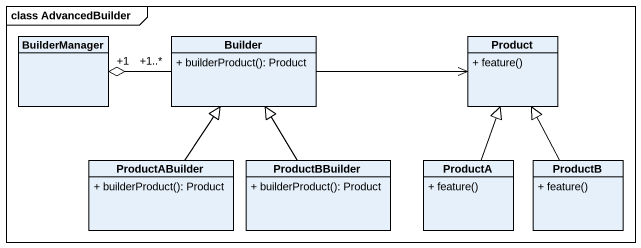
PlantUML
@startuml
mainframe class AdvancedBuilder
hide circle
hide empty members
skinparam classAttributeIconSize 0
class BuilderManager
class Builder {
  + builderProduct(): Product
}
class Product {
  + feature()
}
class ProductABuilder {
  + builderProduct(): Product
}
class ProductBBuilder {
  + builderProduct(): Product
}
class ProductA {
  + feature()
}
class ProductB {
  + feature()
}
Builder "+1..*" -left-o "+1" BuilderManager
Builder -right-> Product
ProductABuilder -up-|> Builder
ProductBBuilder -up-|> Builder
ProductA -up-|> Product
ProductB -up-|> Product
@enduml
